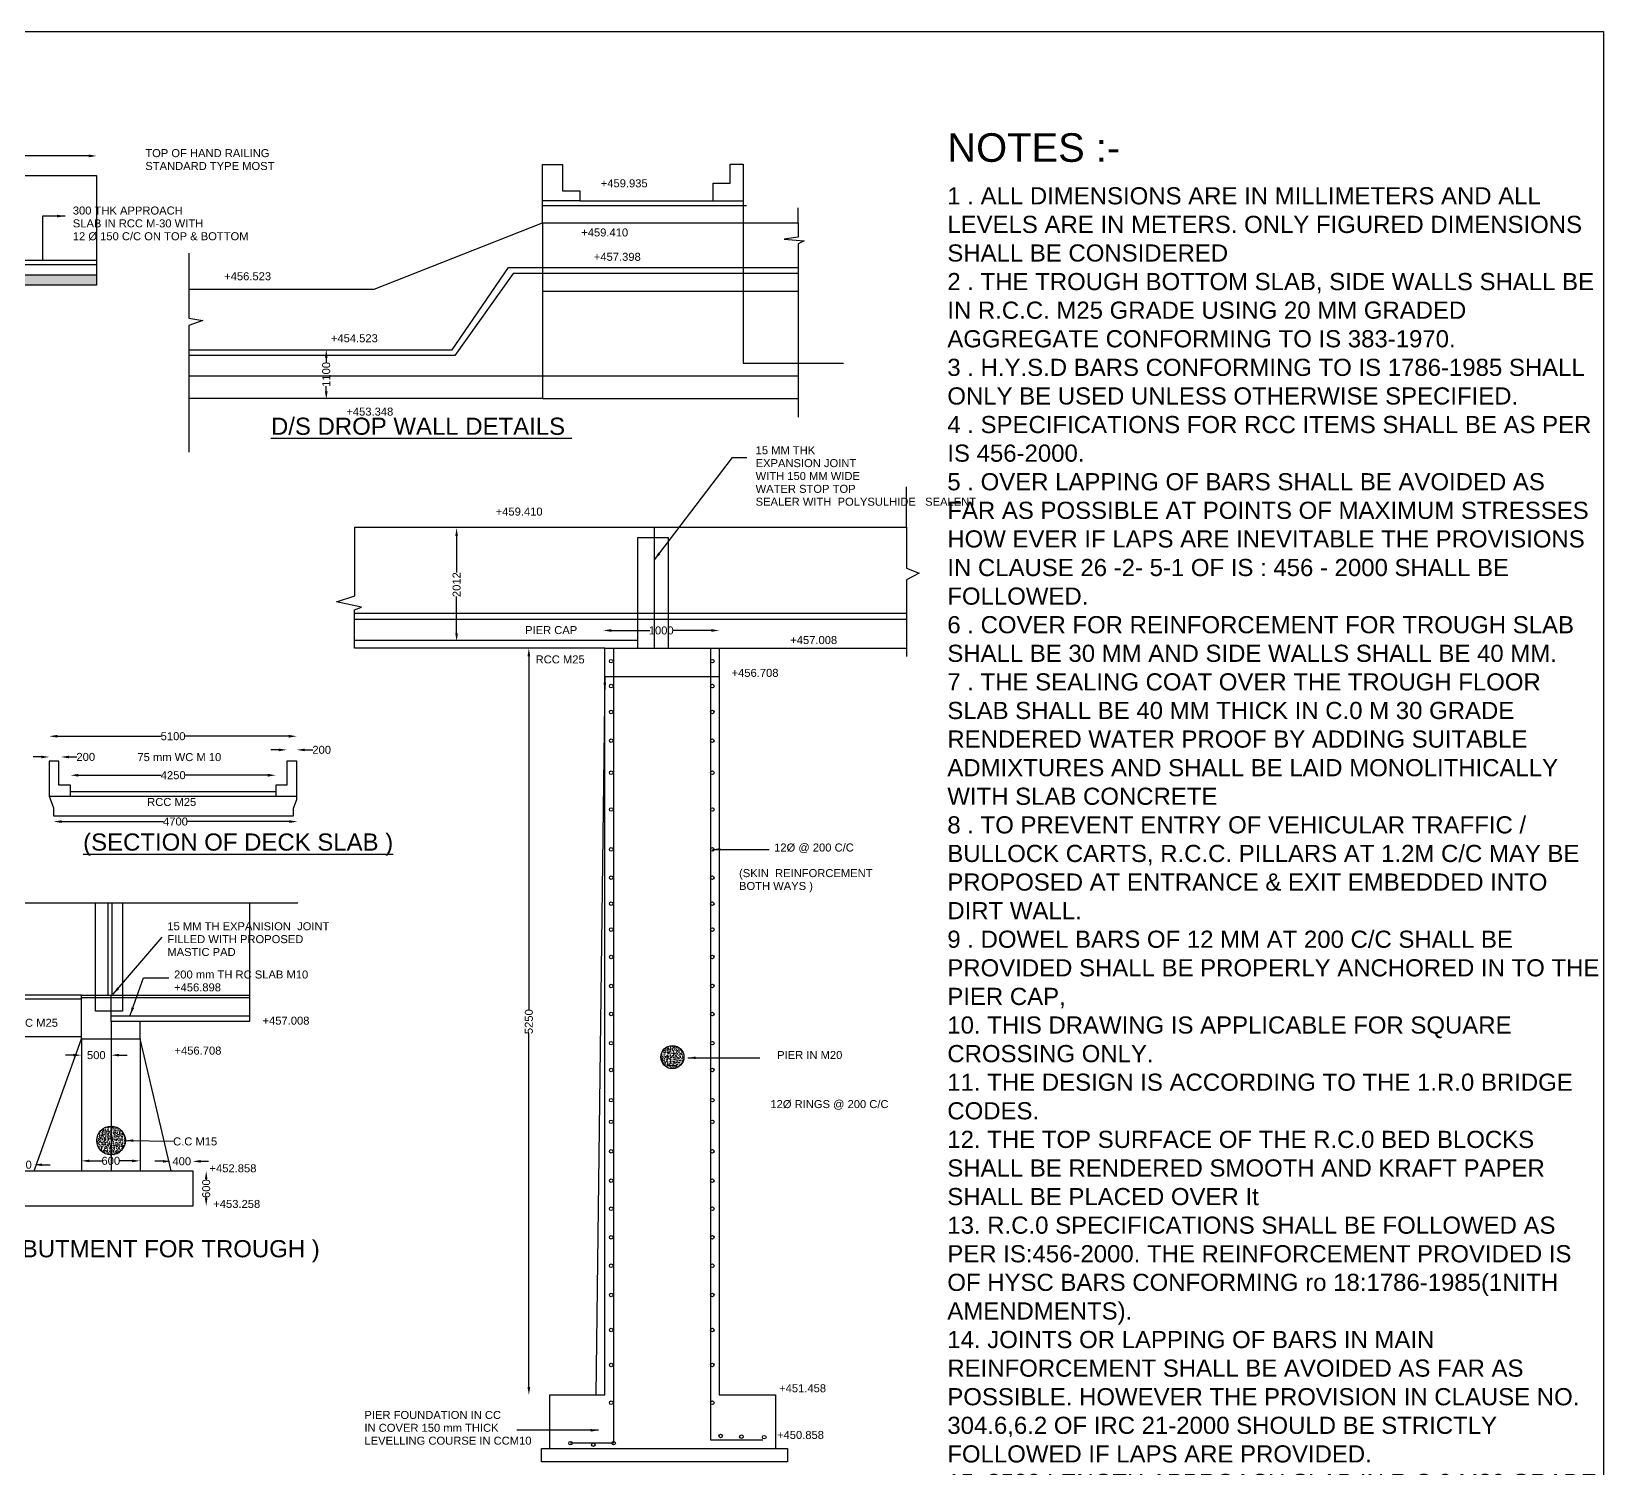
# Model space of a CAD drawing. Header units: millimetres. Extents: x 2556607 to 2590778, y 44347495 to 44371211.
# Drawn here: x 2577023 to 2590778, y 44358644 to 44371211 of the extents above; entities that cross this region are included whole.
import ezdxf

# ---------------------------------------------------------------- set-up
doc = ezdxf.new("R2010")
doc.units = ezdxf.units.MM
doc.header["$MEASUREMENT"] = 0
doc.layers.add('DRAWING', color=2, linetype='Continuous')
doc.layers.add('TEXT', color=7, linetype='Continuous')
doc.styles.get("Standard").update_dxf_attribs({"font": 'arial.ttf', "height": 70})
doc.dimstyles.get("Standard").update_dxf_attribs({"dimtxt": 70, "dimasz": 70, "dimexe": 0.18, "dimexo": 0.0625, "dimgap": 0.09, "dimtad": 0, "dimdec": 0, "dimzin": 0, "dimdsep": 46, "dimtxsty": 'Standard', "dimcen": 0.09, "dimse1": 1, "dimse2": 1, "dimadec": 0, "dimazin": 0, "dimtfac": 1, "dimtdec": 0, "dimtofl": 0, "dimtmove": 0, "dimatfit": 3, "dimfxl": 1, "dimtolj": 1, "dimtzin": 0, "dimarcsym": 0})
pattern_1 = [(50, (0, 0), (35.86300913, -3.13760675), [3.75, -41.25]), (355, (0, 0), (-6.93756668, 37.609606685), [3, -33]), (100.4514, (2.99, -0.26), (28.925469086, 34.471977103), [3.1870095, -35.0571056]), (46.1842, (0, 10), (53.36205243, -8.275950716), [5.625, -61.875]), (96.6356, (4.447, 9.31), (46.73313528, 48.705893545), [4.7805144, -52.58565]), (351.1842, (0, 10), (46.73309726, 48.705930046), [4.5, -49.5]), (21, (5, 7.5), (29.845352606, -20.130944533), [3.75, -41.25]), (326, (5, 7.5), (12.165766596, 36.257502252), [3, -33]), (71.4514, (7.487, 5.822), (42.01113143, 16.126524835), [3.1870095, -35.0571056]), (37.5, (0, 0), (0.607992766, 16.6446926916), [0, -32.6, 0, -33.5, 0, -33.125]), (7.5, (0, 0), (13.153476872, 19.720585594), [0, -19.1, 0, -31.85, 0, -12.625]), (327.5, (-11.15, 0), (26.6911218086, -1.1277435867), [0, -12.5, 0, -39, 0, -51.75]), (317.5, (-16.15, 0), (29.159308467, 5.005249117), [0, -16.25, 0, -25.9, 0, -36.75])]

# ---------------------------------------------------------------- blocks, each defined once
blk = doc.blocks.new('*D62')
at = {"layer": 'Defpoints', "color": 0, "transparency": 16777216}
for p in [(2577460, 44361335), (2577973, 44361335), (2577973, 44361335)]:
    blk.add_point(p, dxfattribs=at)
at = {"layer": 'DRAWING', "color": 0, "lineweight": -2, "transparency": 16777216}
for p, q in [((2577530, 44361335), (2577639, 44361335)), ((2577903, 44361335), (2577794, 44361335))]:
    blk.add_line(p, q, dxfattribs=at)
at = {"layer": 'DRAWING', "color": 0, "transparency": 16777216}
for points in [[(2577530, 44361346), (2577530, 44361323), (2577460, 44361335)], [(2577903, 44361346), (2577903, 44361323), (2577973, 44361335)]]:
    blk.add_solid(points, dxfattribs=at)
at = {"layer": 'DRAWING', "color": 0, "transparency": 16777216, "insert": (2577717, 44361335), "char_height": 70, "attachment_point": 5}
blk.add_mtext('\\A1;600', dxfattribs=at)
blk = doc.blocks.new('*D63')
at = {"layer": 'Defpoints', "color": 0, "transparency": 16777216}
for p in [(2578243, 44361246), (2578433, 44361331), (2578433, 44361246)]:
    blk.add_point(p, dxfattribs=at)
at = {"layer": 'DRAWING', "color": 0, "lineweight": -2, "transparency": 16777216}
for p, q in [((2578173, 44361331), (2578103, 44361331)), ((2578503, 44361331), (2578573, 44361331))]:
    blk.add_line(p, q, dxfattribs=at)
at = {"layer": 'DRAWING', "color": 0, "transparency": 16777216}
for points in [[(2578173, 44361342), (2578173, 44361319), (2578243, 44361331)], [(2578503, 44361342), (2578503, 44361319), (2578433, 44361331)]]:
    blk.add_solid(points, dxfattribs=at)
at = {"layer": 'DRAWING', "color": 0, "transparency": 16777216, "insert": (2578338, 44361331), "char_height": 70, "attachment_point": 5}
blk.add_mtext('\\A1;400', dxfattribs=at)
blk = doc.blocks.new('*D64')
at = {"layer": 'Defpoints', "color": 0, "transparency": 16777216}
for p in [(2578422, 44361246), (2578433, 44360939), (2578552, 44360939)]:
    blk.add_point(p, dxfattribs=at)
at = {"layer": 'DRAWING', "color": 0, "lineweight": -2, "transparency": 16777216}
for p, q in [((2578552, 44361176), (2578552, 44361170)), ((2578552, 44361009), (2578552, 44361015))]:
    blk.add_line(p, q, dxfattribs=at)
at = {"layer": 'DRAWING', "color": 0, "transparency": 16777216}
for points in [[(2578540, 44361176), (2578563, 44361176), (2578552, 44361246)], [(2578540, 44361009), (2578563, 44361009), (2578552, 44360939)]]:
    blk.add_solid(points, dxfattribs=at)
at = {"layer": 'DRAWING', "color": 0, "transparency": 16777216, "insert": (2578552, 44361092), "char_height": 70, "attachment_point": 5, "rotation": 90}
blk.add_mtext('\\A1;600', dxfattribs=at)
blk = doc.blocks.new('*D65')
at = {"layer": 'Defpoints', "color": 0, "transparency": 16777216}
for p in [(2576842, 44361301), (2576842, 44361246), (2577046, 44361246)]:
    blk.add_point(p, dxfattribs=at)
at = {"layer": 'DRAWING', "color": 0, "lineweight": -2, "transparency": 16777216}
for p, q in [((2576772, 44361301), (2576702, 44361301)), ((2577116, 44361301), (2577186, 44361301))]:
    blk.add_line(p, q, dxfattribs=at)
at = {"layer": 'DRAWING', "color": 0, "transparency": 16777216}
for points in [[(2576772, 44361312), (2576772, 44361289), (2576842, 44361301)], [(2577116, 44361312), (2577116, 44361289), (2577046, 44361301)]]:
    blk.add_solid(points, dxfattribs=at)
at = {"layer": 'DRAWING', "color": 0, "transparency": 16777216, "insert": (2576944, 44361301), "char_height": 70, "attachment_point": 5}
blk.add_mtext('\\A1;400', dxfattribs=at)
blk = doc.blocks.new('*D66')
at = {"layer": 'Defpoints', "color": 0, "transparency": 16777216}
for p in [(2577460, 44362259), (2577720, 44362259), (2577720, 44362259)]:
    blk.add_point(p, dxfattribs=at)
at = {"layer": 'DRAWING', "color": 0, "lineweight": -2, "transparency": 16777216}
for p, q in [((2577390, 44362259), (2577320, 44362259)), ((2577790, 44362259), (2577860, 44362259))]:
    blk.add_line(p, q, dxfattribs=at)
at = {"layer": 'DRAWING', "color": 0, "transparency": 16777216}
for points in [[(2577390, 44362271), (2577390, 44362248), (2577460, 44362259)], [(2577790, 44362271), (2577790, 44362248), (2577720, 44362259)]]:
    blk.add_solid(points, dxfattribs=at)
at = {"layer": 'DRAWING', "color": 0, "transparency": 16777216, "insert": (2577590, 44362259), "char_height": 70, "attachment_point": 5}
blk.add_mtext('\\A1;500', dxfattribs=at)
blk = doc.blocks.new('*D67')
at = {"layer": 'Defpoints', "color": 0, "transparency": 16777216}
for p in [(2579581, 44368430), (2579581, 44367994), (2579602, 44367994)]:
    blk.add_point(p, dxfattribs=at)
at = {"layer": 'DRAWING', "color": 0, "lineweight": -2, "transparency": 16777216}
for p, q in [((2579602, 44368360), (2579602, 44368313)), ((2579602, 44368064), (2579602, 44368111))]:
    blk.add_line(p, q, dxfattribs=at)
at = {"layer": 'DRAWING', "color": 0, "transparency": 16777216}
for points in [[(2579591, 44368360), (2579614, 44368360), (2579602, 44368430)], [(2579591, 44368064), (2579614, 44368064), (2579602, 44367994)]]:
    blk.add_solid(points, dxfattribs=at)
at = {"layer": 'DRAWING', "color": 0, "transparency": 16777216, "insert": (2579602, 44368212), "char_height": 70, "attachment_point": 5, "rotation": 90}
blk.add_mtext('\\A1;1100', dxfattribs=at)
blk = doc.blocks.new('*D68')
at = {"layer": 'Defpoints', "color": 0, "transparency": 16777216}
for p in [(2580676, 44366870), (2580676, 44365878), (2580743, 44365878)]:
    blk.add_point(p, dxfattribs=at)
at = {"layer": 'DRAWING', "color": 0, "lineweight": -2, "transparency": 16777216}
for p, q in [((2580743, 44366800), (2580743, 44366479)), ((2580743, 44365948), (2580743, 44366269))]:
    blk.add_line(p, q, dxfattribs=at)
at = {"layer": 'DRAWING', "color": 0, "transparency": 16777216}
for points in [[(2580731, 44366800), (2580754, 44366800), (2580743, 44366870)], [(2580731, 44365948), (2580754, 44365948), (2580743, 44365878)]]:
    blk.add_solid(points, dxfattribs=at)
at = {"layer": 'DRAWING', "color": 0, "transparency": 16777216, "insert": (2580743, 44366374), "char_height": 70, "attachment_point": 5, "rotation": 90}
blk.add_mtext('\\A1;2012', dxfattribs=at)
blk = doc.blocks.new('*D69')
at = {"layer": 'Defpoints', "color": 0, "transparency": 16777216}
for p in [(2583041, 44365973), (2582026, 44365824), (2583041, 44365824)]:
    blk.add_point(p, dxfattribs=at)
at = {"layer": 'DRAWING', "color": 0, "lineweight": -2, "transparency": 16777216}
for p, q in [((2582096, 44365973), (2582432, 44365973)), ((2582971, 44365973), (2582635, 44365973))]:
    blk.add_line(p, q, dxfattribs=at)
at = {"layer": 'DRAWING', "color": 0, "transparency": 16777216}
for points in [[(2582096, 44365985), (2582096, 44365961), (2582026, 44365973)], [(2582971, 44365985), (2582971, 44365961), (2583041, 44365973)]]:
    blk.add_solid(points, dxfattribs=at)
at = {"layer": 'DRAWING', "color": 0, "transparency": 16777216, "insert": (2582533, 44365973), "char_height": 70, "attachment_point": 5}
blk.add_mtext('\\A1;1000', dxfattribs=at)
blk = doc.blocks.new('*D70')
at = {"layer": 'Defpoints', "color": 0, "transparency": 16777216}
for p in [(2577179, 44364831), (2577280, 44364867), (2577280, 44364831)]:
    blk.add_point(p, dxfattribs=at)
at = {"layer": 'DRAWING', "color": 0, "lineweight": -2, "transparency": 16777216}
for p, q in [((2577109, 44364867), (2577039, 44364867)), ((2577350, 44364867), (2577420, 44364867))]:
    blk.add_line(p, q, dxfattribs=at)
at = {"layer": 'DRAWING', "color": 0, "transparency": 16777216}
for points in [[(2577109, 44364878), (2577109, 44364855), (2577179, 44364867)], [(2577350, 44364878), (2577350, 44364855), (2577280, 44364867)]]:
    blk.add_solid(points, dxfattribs=at)
at = {"layer": 'DRAWING', "color": 0, "transparency": 16777216, "insert": (2577498, 44364867), "char_height": 70, "attachment_point": 5}
blk.add_mtext('\\A1;200', dxfattribs=at)
blk = doc.blocks.new('*D71')
at = {"layer": 'Defpoints', "color": 0, "transparency": 16777216}
for p in [(2579257, 44364830), (2579344, 44364929), (2579344, 44364830)]:
    blk.add_point(p, dxfattribs=at)
at = {"layer": 'DRAWING', "color": 0, "lineweight": -2, "transparency": 16777216}
for p, q in [((2579187, 44364929), (2579117, 44364929)), ((2579414, 44364929), (2579484, 44364929))]:
    blk.add_line(p, q, dxfattribs=at)
at = {"layer": 'DRAWING', "color": 0, "transparency": 16777216}
for points in [[(2579187, 44364940), (2579187, 44364917), (2579257, 44364929)], [(2579414, 44364940), (2579414, 44364917), (2579344, 44364929)]]:
    blk.add_solid(points, dxfattribs=at)
at = {"layer": 'DRAWING', "color": 0, "transparency": 16777216, "insert": (2579562, 44364929), "char_height": 70, "attachment_point": 5}
blk.add_mtext('\\A1;200', dxfattribs=at)
blk = doc.blocks.new('*D72')
at = {"layer": 'Defpoints', "color": 0, "transparency": 16777216}
for p in [(2579344, 44365048), (2577179, 44364831), (2579344, 44364830)]:
    blk.add_point(p, dxfattribs=at)
at = {"layer": 'DRAWING', "color": 0, "lineweight": -2, "transparency": 16777216}
for p, q in [((2577249, 44365048), (2578157, 44365048)), ((2579274, 44365048), (2578366, 44365048))]:
    blk.add_line(p, q, dxfattribs=at)
at = {"layer": 'DRAWING', "color": 0, "transparency": 16777216}
for points in [[(2577249, 44365060), (2577249, 44365036), (2577179, 44365048)], [(2579274, 44365060), (2579274, 44365036), (2579344, 44365048)]]:
    blk.add_solid(points, dxfattribs=at)
at = {"layer": 'DRAWING', "color": 0, "transparency": 16777216, "insert": (2578262, 44365048), "char_height": 70, "attachment_point": 5}
blk.add_mtext('\\A1;5100', dxfattribs=at)
blk = doc.blocks.new('*D73')
at = {"layer": 'Defpoints', "color": 0, "transparency": 16777216}
for p in [(2577216, 44364351), (2577216, 44364302), (2579350, 44364351)]:
    blk.add_point(p, dxfattribs=at)
at = {"layer": 'DRAWING', "color": 0, "lineweight": -2, "transparency": 16777216}
for p, q in [((2577286, 44364302), (2578177, 44364302)), ((2579280, 44364302), (2578389, 44364302))]:
    blk.add_line(p, q, dxfattribs=at)
at = {"layer": 'DRAWING', "color": 0, "transparency": 16777216}
for points in [[(2577286, 44364313), (2577286, 44364290), (2577216, 44364302)], [(2579280, 44364313), (2579280, 44364290), (2579350, 44364302)]]:
    blk.add_solid(points, dxfattribs=at)
at = {"layer": 'DRAWING', "color": 0, "transparency": 16777216, "insert": (2578283, 44364302), "char_height": 70, "attachment_point": 5}
blk.add_mtext('\\A1;4700', dxfattribs=at)
blk = doc.blocks.new('*D74')
at = {"layer": 'Defpoints', "color": 0, "transparency": 16777216}
for p in [(2579161, 44364707), (2577364, 44364619), (2579161, 44364619)]:
    blk.add_point(p, dxfattribs=at)
at = {"layer": 'DRAWING', "color": 0, "lineweight": -2, "transparency": 16777216}
for p, q in [((2577434, 44364707), (2578157, 44364707)), ((2579091, 44364707), (2578368, 44364707))]:
    blk.add_line(p, q, dxfattribs=at)
at = {"layer": 'DRAWING', "color": 0, "transparency": 16777216}
for points in [[(2577434, 44364719), (2577434, 44364695), (2577364, 44364707)], [(2579091, 44364719), (2579091, 44364695), (2579161, 44364707)]]:
    blk.add_solid(points, dxfattribs=at)
at = {"layer": 'DRAWING', "color": 0, "transparency": 16777216, "insert": (2578263, 44364707), "char_height": 70, "attachment_point": 5}
blk.add_mtext('\\A1;4250', dxfattribs=at)
blk = doc.blocks.new('*D94')
at = {"layer": 'Defpoints', "color": 0, "transparency": 16777216}
for p in [(2577593, 44370123), (2575500, 44369951), (2577593, 44369881)]:
    blk.add_point(p, dxfattribs=at)
at = {"layer": 'DRAWING', "color": 0, "lineweight": -2, "transparency": 16777216}
for p, q in [((2575570, 44370123), (2576442, 44370123)), ((2577523, 44370123), (2576651, 44370123))]:
    blk.add_line(p, q, dxfattribs=at)
at = {"layer": 'DRAWING', "color": 0, "transparency": 16777216}
for points in [[(2575570, 44370135), (2575570, 44370111), (2575500, 44370123)], [(2577523, 44370135), (2577523, 44370111), (2577593, 44370123)]]:
    blk.add_solid(points, dxfattribs=at)
at = {"layer": 'DRAWING', "color": 0, "transparency": 16777216, "insert": (2576546, 44370123), "char_height": 70, "attachment_point": 5}
blk.add_mtext('\\A1;3500', dxfattribs=at)
blk = doc.blocks.new('*D95')
at = {"layer": 'Defpoints', "color": 0, "transparency": 16777216}
for p in [(2581375, 44365817), (2581961, 44365817), (2581961, 44359288)]:
    blk.add_point(p, dxfattribs=at)
at = {"layer": 'DRAWING', "color": 0, "lineweight": -2, "transparency": 16777216}
for p, q in [((2581375, 44365747), (2581375, 44362657)), ((2581375, 44359358), (2581375, 44362448))]:
    blk.add_line(p, q, dxfattribs=at)
at = {"layer": 'DRAWING', "color": 0, "transparency": 16777216}
for points in [[(2581363, 44365747), (2581387, 44365747), (2581375, 44365817)], [(2581363, 44359358), (2581387, 44359358), (2581375, 44359288)]]:
    blk.add_solid(points, dxfattribs=at)
at = {"layer": 'DRAWING', "color": 0, "transparency": 16777216, "insert": (2581375, 44362552), "char_height": 70, "attachment_point": 5, "rotation": 90}
blk.add_mtext('\\A1;5250', dxfattribs=at)

msp = doc.modelspace()

# ---------------------------------------------------------------- hatches: boundary and pattern name
at = {"layer": 'DRAWING'}
h = msp.add_hatch(dxfattribs=at)
h.set_pattern_fill('GRAVEL', color=0, scale=75, style=0)
h.set_pattern_definition([(228.0128, (54, 75), (-599.99986741186, -675.00010062054), [10.0902, -998.9316]), (184.9697, (47.25, 67.5), (900.00007886382, 74.99934802553), [17.3151, -1714.194375]), (132.5104, (30, 66), (749.999303876, -825.00065054034), [12.2091, -1208.7024]), (267.2737, (0.75, 47.25), (74.99970132954, 1500.000022123), [15.76785, -1561.01685]), (292.8337, (0, 31.5), (-375.0007429078, 899.99973088333), [15.461625, -1530.702975]), (357.2737, (6, 17.25), (-1500.000022123, 74.99970132954), [15.76785, -1561.01685]), (37.6942, (21.75, 16.5), (-975.00055092135, -749.99928038704), [20.852175, -2064.363675]), (72.2553, (38.25, 29.25), (525.0008072029, 1649.99971734294), [19.6866, -1948.974075]), (121.4296, (44.25, 48), (-600.00061756323, 974.99962773694), [15.82125, -1566.305475]), (175.2364, (36, 61.5), (825.000070974, -74.9993649496), [18.0624, -885.057225]), (222.3974, (18, 63), (-900.00055133049, -824.99940615106), [23.3586, -2312.503125]), (138.8141, (75, 46.5), (-525.0002210104, 449.9997985007), [7.972575, -789.2883]), (171.4692, (69, 51.75), (974.99987136113, -150.00059325298), [15.167775, -1501.613325]), (225, (54, 54), (-8e-15, -75.00002321), [10.606575, -95.4594]), (203.1986, (48.75, 63), (374.9999798, 150.0000993949), [5.71185, -565.471125]), (291.8014, (43.5, 60.75), (-74.9999932875, 225.000020476), [8.077725, -395.80965]), (30.9638, (46.5, 53.25), (224.9998516716, 150.0001862656), [13.119675, -424.201725]), (161.5651, (57.75, 60), (150.000032594, -74.999880242), [9.486825, -227.684025]), (16.3895, (0, 60.75), (750.0001648809, 224.99945323635), [13.29, -1315.713375]), (70.3462, (12.75, 64.5), (-299.9996435529, -825.00016017047), [11.149575, -1103.8056]), (293.1986, (57.75, 75), (-150.0000993949, 374.9999798), [11.423625, -559.75935]), (343.6105, (62.25, 64.5), (-750.0001648809, 224.99945323635), [13.29, -1315.713375]), (339.444, (0, 14.25), (-375.0001383407, 149.9996997316), [12.816, -627.9843]), (294.7751, (12, 9.75), (-374.9994141934, 825.00025663793), [10.73835, -1063.098225]), (66.8014, (58.5, 0), (150.0000993949, 374.9999798), [11.423625, -559.75935]), (17.354, (63, 10.5), (-975.00015143226, -299.99958766943), [12.572325, -1244.6568]), (69.444, (21.75, 0), (-149.9996997316, -375.0001383407), [6.408, -634.3923]), (101.3099, (54, 0), (-74.999822412, 300.0000564173), [3.82425, -378.602175]), (165.9638, (53.25, 3.75), (225.000040949, -74.999854302), [15.461625, -293.77125]), (186.009, (38.25, 7.5), (749.99998131795, 74.99994881114), [14.32875, -1418.544225]), (303.6901, (46.5, 46.5), (-75.000100088, 149.999966833), [10.81665, -259.599675]), (353.1572, (52.5, 37.5), (1274.9999524109, -150.00059984436), [18.88455, -1869.567225]), (60.9454, (71.25, 35.25), (-300.00000204, -525.0000288427), [7.7217, -764.45055]), (90, (75, 42), (-75, 75), [4.5, -70.5]), (120.2564, (36.75, 9.75), (299.9996165102, -525.0001841891), [10.4193, -1031.514]), (48.0128, (31.5, 18.75), (599.99986741186, 675.00010062054), [20.1804, -988.8414]), (0, (45, 33.75), (75, 75), [19.5, -55.5]), (325.3048, (64.5, 33.75), (-749.99956942406, 525.0006457196), [11.85855, -1173.99555]), (254.0546, (74.25, 27), (-74.9999916972, -300.000009499), [10.92015, -535.0881]), (207.646, (71.25, 16.5), (-1424.99968553847, -750.00057848769), [17.779875, -1760.21055]), (175.4261, (55.5, 8.25), (-975.0000418734, 74.99961008708), [18.809925, -1862.18055])])
h.paths.add_polyline_path([(2577593.1, 44369082), (2575705.8, 44369082), (2575705.8, 44368993), (2577593.1, 44368993)])
h = msp.add_hatch(dxfattribs=at)
h.set_pattern_fill('AR-CONC', color=0, scale=5, style=0)
h.set_pattern_definition(pattern_1)
h.paths.add_polyline_path([(2582732.1, 44362242.8, 1), (2582529.9, 44362242.8, 1)])
h = msp.add_hatch(dxfattribs=at)
h.set_pattern_fill('AR-CONC', color=0, scale=5, style=0)
h.set_pattern_definition(pattern_1)
h.paths.add_polyline_path([(2577719.7, 44361387.5, 0.4142136), (2577845, 44361512.8, 0.4142136), (2577719.7, 44361638.1)])
h.paths.add_polyline_path([(2577719.7, 44361638.1, 0.4142136), (2577594.3, 44361512.8, 0.4142136), (2577719.7, 44361387.5)])
h.paths.add_polyline_path([(2577536.6, 44361162.5), (2577780.4, 44361162.5), (2577780.4, 44361055.9), (2577536.6, 44361055.9)], flags=9)

# ---------------------------------------------------------------- linework, layer by layer
at = {"layer": 'DRAWING', "color": 0}
for points in [[(2590778.2, 44347495), (2556606.7, 44347495), (2556606.7, 44371211.5), (2590778.2, 44371211.5)], [(2582325.6, 44365817.2), (2582595.6, 44365817.2), (2582595.6, 44366783.3), (2582325.6, 44366783.3)], [(2577582.1, 44363590), (2577819.9, 44363590), (2577819.9, 44362642.7), (2577582.1, 44362642.7)], [(2576842.3, 44361246.2), (2578433.4, 44361246.2), (2578433.4, 44360938.6), (2576842.3, 44360938.6)], [(2581485, 44358820.1), (2583638.4, 44358820.1), (2583638.4, 44358704), (2581485, 44358704)]]:
    msp.add_lwpolyline(points, close=True, dxfattribs=at)
for points in [[(2578400.8, 44368959.2), (2580020.5, 44368959.2), (2581493, 44369537), (2581493, 44370049.2), (2581669.3, 44370049.2), (2581669.3, 44369818.3), (2581821.9, 44369818.3), (2581821.9, 44369729.7), (2581493, 44369729.7)], [(2581821.9, 44369729.7), (2582988.4, 44369729.7), (2582988.4, 44369886.1), (2583136.1, 44369886.1), (2583136.1, 44370050.5), (2583248.8, 44370050.5), (2583248.8, 44368309.5), (2584128.1, 44368309.5)], [(2570878.8, 44369195.1), (2570878.8, 44369951), (2577593.1, 44369951), (2577593.1, 44368993), (2575705.8, 44368993)], [(2575499.8, 44369951), (2577593.1, 44369951)], [(2581493, 44369689), (2583279.4, 44369689)], [(2581493, 44369537), (2583731.7, 44369537), (2583731.7, 44369669.6)], [(2582988.4, 44369729.7), (2583248.8, 44369729.7)], [(2581493, 44369537), (2581493, 44368000.8), (2578399.7, 44368000.8)], [(2583731.7, 44369537), (2583731.7, 44369413.8), (2583608.2, 44369394), (2583783.2, 44369379.1), (2583731.7, 44369354.4), (2583731.7, 44367837.6)], [(2573099.8, 44369210.6), (2577593.1, 44369210.6)], [(2578400.8, 44369273.2), (2578400.8, 44368771.4), (2578400.8, 44368705.6), (2578523.2, 44368685), (2578399.7, 44368641.2), (2578399.7, 44367532.4)], [(2575705.8, 44369172.3), (2577593.1, 44369172.3)], [(2575705.8, 44369082), (2577593.1, 44369082)], [(2578399.7, 44368426.4), (2580703.8, 44368426.4), (2581197.1, 44369147.5), (2583731.7, 44369147.5)], [(2583731.7, 44369094.1), (2581236.3, 44369094.1), (2580727.9, 44368379), (2578399.7, 44368379)], [(2581493, 44368939.1), (2583731.7, 44368939.1)], [(2578399.7, 44368200.8), (2583731.7, 44368200.8)], [(2581493, 44368000.8), (2583731.7, 44368000.8)], [(2581559.5, 44358820.1), (2581559.5, 44359287.7), (2582040.3, 44359287.7), (2582040.3, 44365817.2), (2579849.7, 44365817.2), (2579849.7, 44366153.7), (2579910, 44366175.6), (2579692.4, 44366223.8), (2579853, 44366275.5), (2579853, 44366876), (2584679.4, 44366876), (2584679.4, 44367228.7)], [(2582473.1, 44365817.2), (2582473.1, 44366876)], [(2584679.4, 44366876), (2584679.4, 44366518.1), (2584788.7, 44366473.3), (2584679.4, 44366416.4), (2584679.4, 44365746)], [(2584679.4, 44366121.3), (2579849.7, 44366121.3)], [(2584679.4, 44366070.3), (2579849.7, 44366070.3)], [(2582325.6, 44365884.8), (2579849.7, 44365884.8)], [(2582116.6, 44365817.2), (2582116.6, 44358866.2), (2581739.3, 44358866.2)], [(2582040.3, 44365817.2), (2583038.9, 44365817.2), (2583038.9, 44359287.7), (2583531.9, 44359287.7), (2583531.9, 44358820.1)], [(2582964.2, 44365817.2), (2582964.2, 44358895.1), (2583422.2, 44358895.1)], [(2583038.9, 44365817.2), (2584679.4, 44365817.2)], [(2582040.3, 44365570), (2583038.9, 44365570)], [(2577216, 44364351.5), (2579315.2, 44364351.5), (2579315.2, 44364418.7), (2579344, 44364493.9), (2579344, 44364830.4), (2579257.4, 44364830.4), (2579257.4, 44364620.4), (2579160.8, 44364620.4), (2579160.8, 44364560.6), (2577364.3, 44364560.6), (2577364.3, 44364619.2), (2577262.4, 44364619.2), (2577262.4, 44364831.3), (2577179.1, 44364831.3), (2577179.1, 44364523.3), (2577364.3, 44364523.3), (2577364.3, 44364560.6)], [(2579160.8, 44364560.6), (2579160.8, 44364523.3)], [(2577179.1, 44364523.3), (2577216, 44364421.2), (2577216, 44364351.5)], [(2577364.3, 44364523.3), (2579344, 44364523.3)], [(2577460.5, 44362403.2), (2577460.5, 44362784.7), (2575307.3, 44362784.7), (2575307.3, 44363590), (2579352.4, 44363590)], [(2577694.1, 44362784.7), (2577694.1, 44363590)], [(2578930.7, 44363590), (2578930.7, 44362552.3), (2577719.7, 44362552.3), (2577719.7, 44362784.7), (2578930.7, 44362784.7)], [(2577728, 44362784.7), (2577728, 44363590)], [(2577460.5, 44362749.3), (2575307.3, 44362749.3), (2575307.3, 44362784.7)], [(2577460.5, 44362784.7), (2577719.7, 44362784.7)], [(2577460.5, 44362763), (2578930.7, 44362763)], [(2577719.7, 44362604.5), (2578930.7, 44362604.5)], [(2577719.7, 44362552.3), (2577719.7, 44361246.2)], [(2577973.2, 44362403.2), (2577973.2, 44362552.3)], [(2577460.5, 44362419.5), (2575309.3, 44362419.5), (2575309.3, 44362441.7)], [(2577045.8, 44361246.2), (2577460.5, 44362403.2), (2577971.8, 44362403.2), (2578242.5, 44361246.2)], [(2577460.5, 44362403.2), (2577460.5, 44361246.2)], [(2577973.2, 44362403.2), (2577973.2, 44361246.2)]]:
    msp.add_lwpolyline(points, dxfattribs=at)
for centre, radius in [((2582095.8, 44365705.1), 15.6), ((2582980.6, 44365705.1), 15.6), ((2582095.8, 44365486.6), 15.6), ((2582980.6, 44365486.6), 15.6), ((2582095.8, 44365260.2), 15.6), ((2582980.6, 44365260.2), 15.6), ((2582095.8, 44365009.2), 15.6), ((2582980.6, 44365009.2), 15.6), ((2582095.8, 44364728.9), 15.6), ((2582980.6, 44364728.9), 15.6), ((2582095.8, 44364407.7), 15.6), ((2582980.6, 44364407.7), 15.6), ((2582095.8, 44364058.2), 15.6), ((2582980.6, 44364058.2), 15.6), ((2582095.8, 44363810.8), 15.6), ((2582980.6, 44363810.8), 15.6), ((2582095.8, 44363584), 15.6), ((2582980.6, 44363584), 15.6), ((2582095.8, 44363357.3), 15.6), ((2582980.6, 44363357.3), 15.6), ((2582095.8, 44363118), 15.6), ((2582980.6, 44363118), 15.6), ((2582095.8, 44362864.6), 15.6), ((2582980.6, 44362864.6), 15.6), ((2582095.8, 44362618.9), 15.6), ((2582980.6, 44362618.9), 15.6), ((2582095.8, 44362363.9), 15.6), ((2582631, 44362242.8), 101.1), ((2582980.6, 44362363.9), 15.6), ((2582095.8, 44362129.8), 15.6), ((2582980.6, 44362129.8), 15.6), ((2582095.8, 44361865.3), 15.6), ((2582980.6, 44361865.3), 15.6), ((2577719.7, 44361512.8), 125.3), ((2582095.8, 44361676.3), 15.6), ((2582980.6, 44361676.3), 15.6), ((2582095.8, 44361418.1), 15.6), ((2582980.6, 44361418.1), 15.6), ((2582095.8, 44361161.5), 15.6), ((2582980.6, 44361161.5), 15.6), ((2582095.8, 44360915.9), 15.6), ((2582980.6, 44360915.9), 15.6), ((2582095.8, 44360666.3), 15.6), ((2582980.6, 44360666.3), 15.6), ((2582095.8, 44360417.5), 15.6), ((2582980.6, 44360417.5), 15.6), ((2582095.8, 44360162.4), 15.6), ((2582980.6, 44360162.4), 15.6), ((2582095.8, 44359855.6), 15.6), ((2582980.6, 44359855.6), 15.6), ((2582095.8, 44359550.1), 15.6), ((2582980.6, 44359550.1), 15.6), ((2582095.8, 44359219.5), 15.6), ((2582980.6, 44359219.5), 15.6), ((2583052.8, 44358929), 15.6), ((2583234.9, 44358922.5), 15.6), ((2583434.4, 44358918.2), 15.6), ((2581739.3, 44358866.2), 15.6), ((2581939.1, 44358852.5), 15.6), ((2582116.6, 44358866.2), 15.6)]:
    msp.add_circle(centre, radius, dxfattribs=at)

# ---------------------------------------------------------------- texts
for s, height, p in [('NOTES :-', 250, (2585035.8, 44370071.4)), ('TOP OF HAND RAILING ', 70, (2578018.8, 44370112.6)), ('STANDARD TYPE MOST ', 70, (2578018.8, 44370000.1)), ('+459.935', 70, (2582003.8, 44369848.7)), ('300 THK APPROACH ', 70, (2577384.6, 44369610.5)), ('SLAB IN RCC M-30 WITH ', 70, (2577384.6, 44369498.1)), ('+459.410', 70, (2581833.1, 44369418.9)), ('12 Ø 150 C/C ON TOP & BOTTOM', 70, (2577384.6, 44369385.6)), ('+457.398', 70, (2581943.4, 44369205.8)), ('+456.523', 70, (2578709.1, 44369035.8)), ('+454.523', 70, (2579642.8, 44368493.6)), ('%%UD/S DROP WALL DETAILS ', 150, (2579118.7, 44367684.3)), ('+453.348', 70, (2579778, 44367852.1)), ('15 MM THK ', 70, (2583359.1, 44367514)), ('EXPANSION JOINT', 70, (2583359.1, 44367401.6)), ('WITH 150 MM WIDE ', 70, (2583359.1, 44367289.1)), ('WATER STOP TOP ', 70, (2583359.1, 44367176.7)), ('+459.410', 70, (2581084.6, 44366977.9)), ('SEALER WITH  POLYSULHIDE   SEALENT ', 70, (2583359.1, 44367064.2)), ('PIER CAP ', 70, (2581341.7, 44365941.7)), ('+457.008', 70, (2583661.9, 44365854.5)), ('RCC M25', 70, (2581434.1, 44365685.3)), ('+456.708', 70, (2583148.6, 44365567.3)), ('75 mm WC M 10', 70, (2577950, 44364830.7)), ('RCC M25', 70, (2578035.1, 44364438.3)), ('%%U(SECTION OF DECK SLAB )', 150, (2577475.2, 44364048)), ('12Ø @ 200 C/C', 70, (2583521.1, 44364040.1)), ('(SKIN  REINFORCEMENT ', 70, (2583214, 44363816.3)), ('BOTH WAYS )', 70, (2583214, 44363703.9)), ('15 MM TH EXPANISION  JOINT ', 70, (2578211.8, 44363351.3)), ('FILLED WITH PROPOSED ', 70, (2578211.8, 44363238.8)), ('MASTIC PAD ', 70, (2578211.8, 44363126.4)), ('+456.898', 70, (2578270.5, 44362817.1)), ('200 mm TH RC SLAB M10', 70, (2578270.5, 44362929.6)), ('RCC M25', 70, (2576825.4, 44362507.3)), ('+457.008', 70, (2579044.5, 44362526.1)), ('+456.708', 70, (2578274.3, 44362264.2)), ('PIER IN M20 ', 70, (2583547.2, 44362225.8)), ('12Ø RINGS @ 200 C/C ', 70, (2583488.3, 44361796.3)), ('C.C M15', 70, (2578262.1, 44361469.9)), ('+452.858', 70, (2578580.6, 44361234.9)), ('+453.258', 70, (2578613.7, 44360923.2)), ('(ABUTMENT FOR TROUGH ) ', 150, (2576728.6, 44360491.6)), ('+451.458', 70, (2583564.7, 44359311.3)), ('PIER FOUNDATION IN CC', 70, (2579936.4, 44359077.7)), ('IN COVER 150 mm THICK ', 70, (2579936.4, 44358965.3)), ('LEVELLING COURSE IN CCM10 ', 70, (2579936.4, 44358852.8)), ('+450.858', 70, (2583546.3, 44358903.1))]:
    msp.add_text(s, height=height, dxfattribs=at).set_placement(p)
at = {"layer": 'TEXT', "color": 0, "insert": (2585036.4, 44369849.4), "char_height": 150, "width": 5688.157, "attachment_point": 1}
msp.add_mtext('1 . ALL DIMENSIONS ARE IN MILLIMETERS AND ALL LEVELS ARE IN METERS. ONLY FIGURED DIMENSIONS SHALL BE CONSIDERED \\P2 . THE TROUGH BOTTOM SLAB, SIDE WALLS SHALL BE IN R.C.C. M25 GRADE USING 20 MM GRADED AGGREGATE CONFORMING TO IS 383-1970. \\P3 . H.Y.S.D BARS CONFORMING TO IS 1786-1985 SHALL ONLY BE USED UNLESS OTHERWISE SPECIFIED. \\P4 . SPECIFICATIONS FOR RCC ITEMS SHALL BE AS PER IS 456-2000.\\P5 . OVER LAPPING OF BARS SHALL BE AVOIDED AS FAR AS POSSIBLE AT POINTS OF MAXIMUM STRESSES HOW EVER IF LAPS ARE INEVITABLE THE PROVISIONS IN CLAUSE 26 -2- 5-1 OF IS : 456 - 2000 SHALL BE FOLLOWED. \\P6 . COVER FOR REINFORCEMENT FOR TROUGH SLAB SHALL BE 30 MM AND SIDE WALLS SHALL BE 40 MM. \\P7 . THE SEALING COAT OVER THE TROUGH FLOOR SLAB SHALL BE 40 MM THICK IN C.0 M 30 GRADE RENDERED WATER PROOF BY ADDING SUITABLE ADMIXTURES AND SHALL BE LAID MONOLITHICALLY WITH SLAB CONCRETE \\P8 . TO PREVENT ENTRY OF VEHICULAR TRAFFIC / BULLOCK CARTS, R.C.C. PILLARS AT 1.2M C/C MAY BE PROPOSED AT ENTRANCE & EXIT EMBEDDED INTO DIRT WALL. \\P9 . DOWEL BARS OF 12 MM AT 200 C/C SHALL BE PROVIDED SHALL BE PROPERLY ANCHORED IN TO THE PIER CAP, \\P10. THIS DRAWING IS APPLICABLE FOR SQUARE CROSSING ONLY. \\P11. THE DESIGN IS ACCORDING TO THE 1.R.0 BRIDGE CODES. \\P12. THE TOP SURFACE OF THE R.C.0 BED BLOCKS SHALL BE RENDERED SMOOTH AND KRAFT PAPER SHALL BE PLACED OVER It \\P13. R.C.0 SPECIFICATIONS SHALL BE FOLLOWED AS PER IS:456-2000. THE REINFORCEMENT PROVIDED IS OF HYSC BARS CONFORMING ro 18:1786-1985(1NITH AMENDMENTS). \\P14. JOINTS OR LAPPING OF BARS IN MAIN REINFORCEMENT SHALL BE AVOIDED AS FAR AS POSSIBLE. HOWEVER THE PROVISION IN CLAUSE NO. 304.6,6.2 OF IRC 21-2000 SHOULD BE STRICTLY FOLLOWED IF LAPS ARE PROVIDED. \\P15. 3500 LENGTH APPROACH SLAB IN R.C.0 M30 GRADE SHALL BE PROVIDED ON EITHER SIDE OF THE SL ROAD BRIDGE. \\P16. WEARING COAT IN C.0 M30 GRADE SHALL BE PROVIDED OVER ROAD SLAB AND APPROACH SLAB. TELL-TALES WITH INVERTED CEMENT CONCRETE COLOURED CONES OF SAME MIX MAY BE PROVIDED AT 600 C/C BOTH WAYS OVER THE DECK SLAB BEFORE LAYING THE WEARING COAT. \\P17. DRAINAGE SPOUTS SHALL BE PROVIDED ON BOTH SIDES OF ROAD SLAB AND MAY BE LOCATED AT THE EDGES AT CENTRE OF EACH SPAN. \\P18. TO PREVENT ENTRY OF VEHICLE TAFFIC/BULLICK CARTS ON TROUGH OF SUPER PASSAGE RCC PILLARS 1.20 M C/C MAY BE PROPOSED AT ENTRANCE & EXIT EMBEDDED INTO .', dxfattribs=at)

# ---------------------------------------------------------------- dimensions: what is measured, and where the dimension line sits
at = {"layer": 'DRAWING', "color": 0}
for base, p1, p2, text, picture, middle in [((2577593.1, 44370123.1), (2575499.8, 44369951), (2577593.1, 44369881), '3500', '*D94', (2576546.4, 44370123.1)), ((2583041.3, 44365973.1), (2582025.7, 44365824.5), (2583041.3, 44365824.5), '1000', '*D69', (2582533.5, 44365973.1)), ((2579344, 44365048.1), (2577179.1, 44364831.3), (2579344, 44364830.4), '5100', '*D72', (2578261.6, 44365048.1)), ((2579344, 44364928.8), (2579257.4, 44364830.4), (2579344, 44364830.4), '200', '*D71', (2579561.9, 44364928.8)), ((2577279.9, 44364866.6), (2577179.1, 44364831.3), (2577279.9, 44364831.3), '200', '*D70', (2577497.8, 44364866.6)), ((2579160.8, 44364707), (2577364.3, 44364619.2), (2579160.8, 44364619.2), '4250', '*D74', (2578262.5, 44364707)), ((2577216, 44364301.8), (2579350.5, 44364351.5), (2577216, 44364351.5), '4700', '*D73', (2578283.3, 44364301.8)), ((2577719.7, 44362259.3), (2577460.5, 44362259.3), (2577719.7, 44362259.3), '500', '*D66', (2577590.1, 44362259.3)), ((2577973.2, 44361334.6), (2577460.5, 44361334.6), (2577973.2, 44361334.6), '600', '*D62', (2577716.8, 44361334.6)), ((2578433.4, 44361330.6), (2578242.5, 44361246.2), (2578433.4, 44361246.2), '400', '*D63', (2578337.9, 44361330.6)), ((2576842.3, 44361300.7), (2577045.8, 44361246.2), (2576842.3, 44361246.2), '400', '*D65', (2576944, 44361300.7))]:
    dim = msp.add_linear_dim(base=base, p1=p1, p2=p2, text=text, dimstyle='Standard', dxfattribs=at)
    dim.commit()
    dim.dimension.update_dxf_attribs({"geometry": picture, "text_midpoint": middle})
for base, p1, p2, text, picture, middle in [((2579602.2, 44367993.7), (2579581.2, 44368430.2), (2579581.2, 44367993.7), '1100', '*D67', (2579602.2, 44368211.9)), ((2580742.7, 44365877.6), (2580676, 44366870.4), (2580676, 44365877.6), '2012', '*D68', (2580742.7, 44366374)), ((2581375, 44365817.2), (2581961, 44359287.7), (2581961, 44365817.2), '5250', '*D95', (2581375, 44362552.5)), ((2578551.8, 44360938.6), (2578421.9, 44361246.2), (2578433.4, 44360938.6), '600', '*D64', (2578551.8, 44361092.4))]:
    dim = msp.add_linear_dim(base=base, p1=p1, p2=p2, angle=90, text=text, dimstyle='Standard', dxfattribs=at)
    dim.commit()
    dim.dimension.update_dxf_attribs({"geometry": picture, "text_midpoint": middle})

# ---------------------------------------------------------------- leaders
for points in [[(2577317.6, 44369597), (2577120.4, 44369597), (2577120.4, 44369210.6)], [(2582473.1, 44366591.8), (2583156.6, 44367485), (2583283.1, 44367485)], [(2582040.3, 44365570), (2581961, 44359287.7)], [(2582980.6, 44364058.2), (2583477.5, 44364058.2)], [(2577736.3, 44362791.2), (2578166.5, 44363291.7)], [(2577886, 44362608.6), (2578003.9, 44362934.7), (2578225.4, 44362934.7)], [(2582764.8, 44362236), (2583397, 44362236)], [(2577845, 44361512.8), (2578262.1, 44361506.6)], [(2581985.5, 44358978.8), (2581269.3, 44358978.8)]]:
    msp.add_leader(points, dimstyle='Standard', override={"dimgap": 0.09, "dimtad": 0}, dxfattribs=at)

doc.saveas('drawing.dxf')
